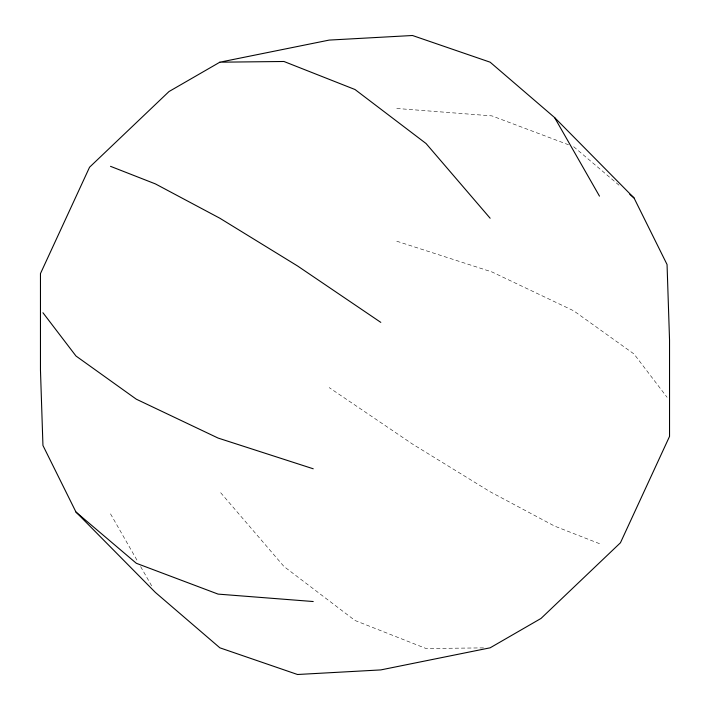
<?xml version="1.0" encoding="UTF-8"?>
<svg xmlns="http://www.w3.org/2000/svg" width="710" height="710" viewBox="0 0 710 710"><rect width="100%" height="100%" fill="white"/><g stroke="black" fill="none" stroke-linecap="round" stroke-linejoin="round"><path stroke-width="0.53" stroke-dasharray="3.55 2.66" d="M483.51 647.884L426.053 648.514L355 620.487L283.947 566.473L219.86 491.764M396.766 108.47L491.915 115.89L568.497 144.76M396.766 241.214L491.915 271.939L573.671 310.794L634.012 353.979L667.054 397.263M599.48 543.665L554.581 526.092L490.14 491.764L412.483 444.052L329.192 387.616M573.671 146.713L619.768 185.834M110.52 513.862L137.9 561.788M140.633 566.58L152.135 586.708"/><path stroke-width="1.06" d="M219.86 62.187L168.989 91.554L89.558 167.223L40.461 273.59L40.461 370.034L42.946 445.481L75.988 512.07L155.419 592.459L219.86 647.813L297.517 674.5L380.808 669.912L490.14 647.813L541.011 618.446L620.442 542.777L669.539 436.41L669.539 339.966L667.054 264.519L634.012 197.93L554.581 117.54L490.14 62.187L412.483 35.5L329.192 40.088L219.86 62.187L283.947 61.486L355 89.513L426.053 143.526L490.14 218.236M313.234 601.53L218.085 594.11L136.329 563.287L75.988 512.07M313.234 468.786L218.085 438.061L136.329 399.206L75.988 356.021L42.946 312.737M110.52 166.335L155.419 183.908L219.86 218.236L297.517 265.948L380.808 322.384M629.823 194.371L634.012 197.93M554.581 117.54L599.48 196.137"/></g></svg>
